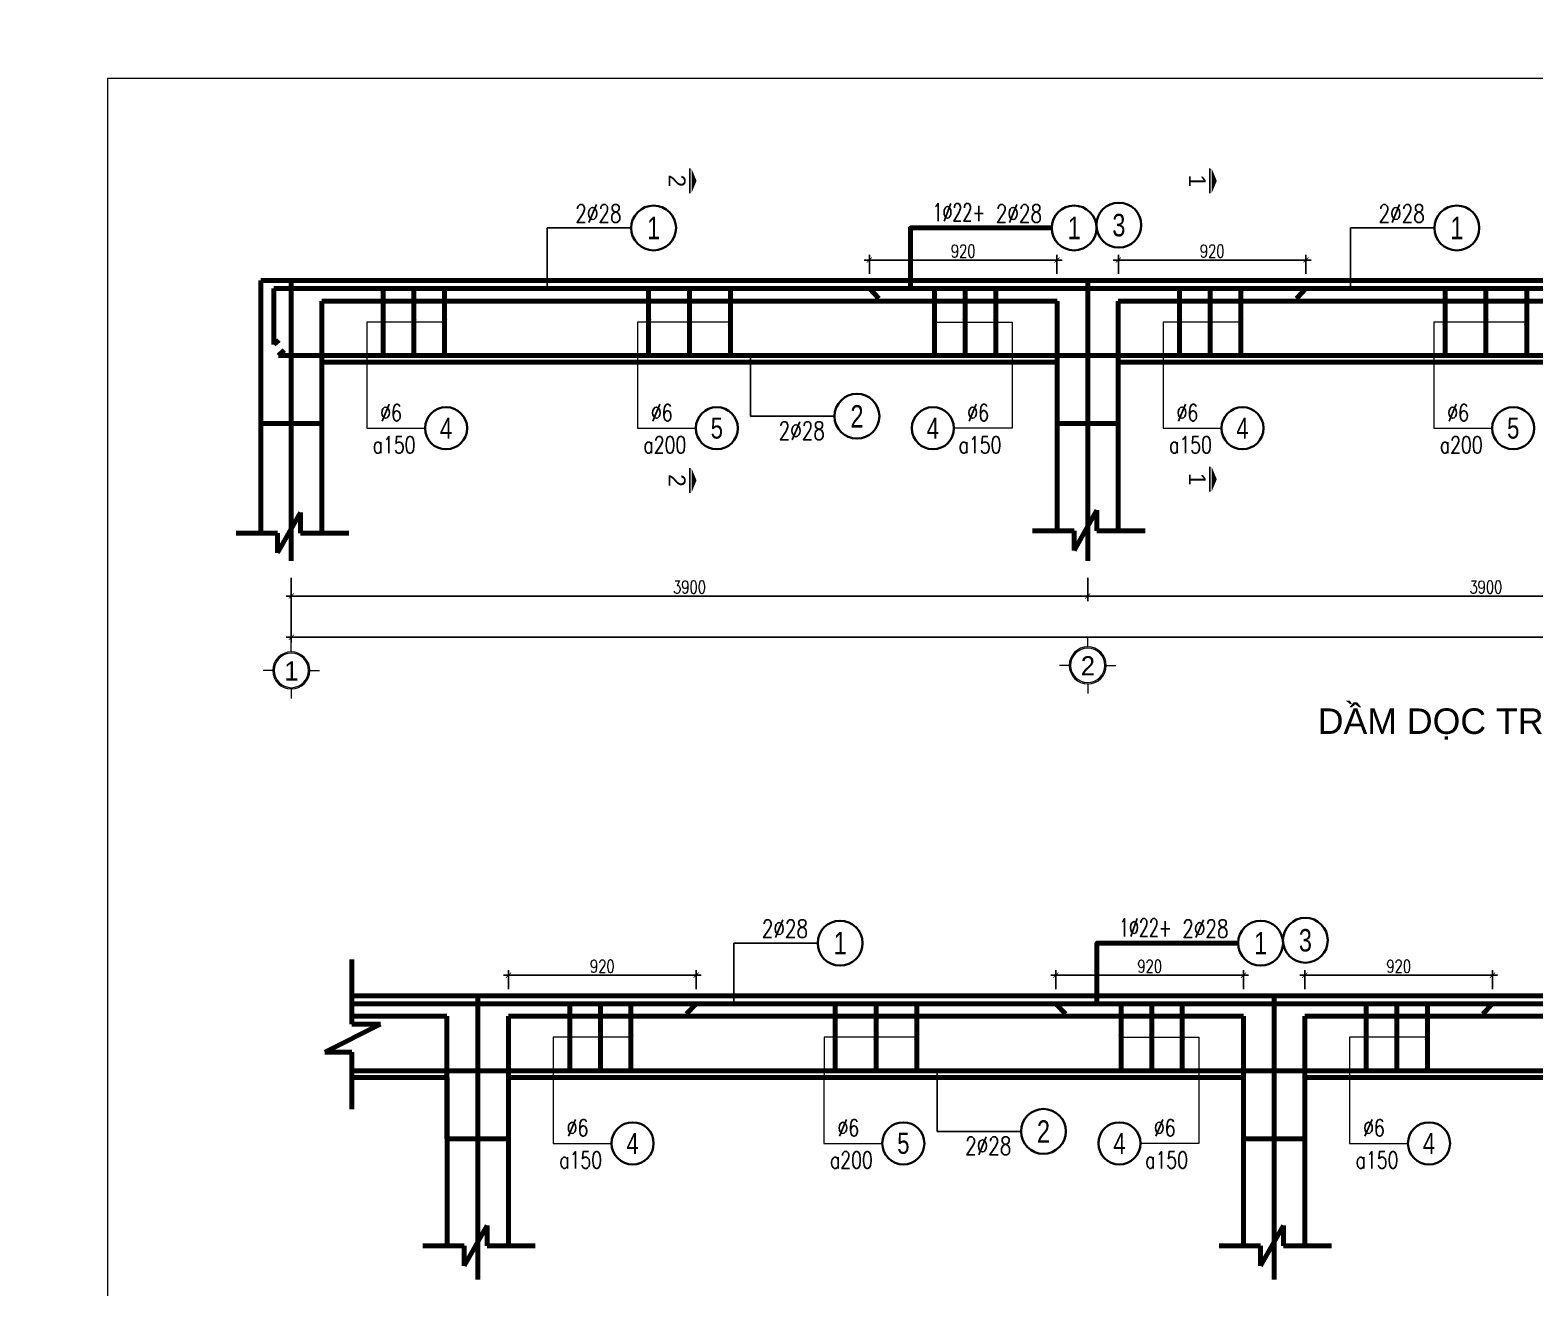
# Model space of a CAD drawing. Header units: millimetres. Extents: x 0 to 8478784, y 0 to 684185.
# Drawn here: x 3911503 to 3940980, y 321642 to 346287 of the extents above; entities that cross this region are included whole.
import ezdxf
from ezdxf.enums import TextEntityAlignment as Align

# ---------------------------------------------------------------- set-up
doc = ezdxf.new("R2010")
doc.units = ezdxf.units.MM
doc.header["$LTSCALE"] = 5000
doc.header["$MEASUREMENT"] = 0
doc.header["$PDMODE"] = 1
doc.header["$PDSIZE"] = -2
doc.linetypes.add('CENTER', pattern=[2, 1.25, -0.25, 0.25, -0.25])
for name, color, linetype, lineweight in [('00-XM.Dim', 8, 'Continuous', 15), ('00-XMT.Axes', 22, 'CENTER', 15), ('00-XMT.Dim', 8, 'Continuous', 15), ('00-XMT.Text', 4, 'Continuous', 20), ('02-XMT.Beams', 94, 'Continuous', 25), ('02-XMT.Beams-Text', 7, 'Continuous', 20), ('02-XMT.Reinforcement', 1, 'Continuous', 40), ('04-XMT.Shear Wall', 27, 'Continuous', 25), ('net thay', 7, 'Continuous', 15), ('THEP', 1, 'Continuous', 35)]:
    doc.layers.add(name, color=color, linetype=linetype, lineweight=lineweight)
doc.styles.add('romans.shx', font='romans.shx', dxfattribs={"width": 0.75, "bigfont": 'vns.shx'})
doc.styles.add('S1', font='VHARIAL.TTF', dxfattribs={"height": 200})
doc.styles.add('T_THEP', font='Romans.shx', dxfattribs={"width": 0.65})
doc.styles.add('VNARIALH', font='VHARIAL.TTF')
doc.styles.add('VnAvantH', font='VHAVAN.TTF')
doc.styles.add('vnsimli 0.7', font='vnsimli.shx', dxfattribs={"width": 0.75})
doc.dimstyles.new('XMT 1-1-100', dxfattribs={"dimscale": 100, "dimtxt": 2.5, "dimasz": 1, "dimexe": 1, "dimexo": 0, "dimgap": 0.5, "dimtad": 1, "dimdec": 0, "dimzin": 0, "dimdsep": 46, "dimtxsty": 'vnsimli 0.7', "dimblk": 'ARCHTICK', "dimcen": 1.5, "dimdle": 1, "dimclrd": 8, "dimclre": 8, "dimclrt": 116, "dimadec": 0, "dimazin": 0, "dimtfac": 1, "dimtdec": 0, "dimtofl": 0, "dimtmove": 0, "dimatfit": 3, "dimfxl": 0.18, "dimtolj": 1, "dimtzin": 0, "dimarcsym": 0})

# ---------------------------------------------------------------- blocks, each defined once
blk = doc.blocks.new('qw')
at = {"layer": '02-XMT.Beams', "lineweight": 100}
for p, q in [((3736446, 776533.5), (3736334, 776335.5)), ((3736446, 776432.5), (3736446, 776533.5)), ((3736251, 776432.5), (3736131, 776432.5)), ((3736131, 776432.5), (3736334, 776432.5)), ((3736334, 776432.5), (3736334, 776335.5)), ((3736682, 776432.5), (3736446, 776432.5)), ((3736551, 776432.5), (3736682, 776432.5))]:
    blk.add_line(p, q, dxfattribs=at)
blk = doc.blocks.new('00-XMT-Note-Cable-Reinforcement')
at = {"color": 8}
blk.add_circle((-2.5, 0), 2.5, dxfattribs=at)
at = {"layer": '00-XMT.Text', "color": 3, "style": 'romans.shx', "width": 0.75}
for tag, p in [('DK', (0.56, 0.85)), ('KC', (0.56, -2.97))]:
    blk.add_attdef(tag, p, '', height=2, dxfattribs=at)
at = {"layer": '00-XMT.Text', "color": 7, "style": 'VNARIALH', "width": 0.75}
blk.add_attdef('SH', text='', height=2.5, dxfattribs=at).set_placement((-2.5, 0), align=Align.MIDDLE)
blk = doc.blocks.new('_ArchTick')
at = {"color": 0, "linetype": 'ByBlock', "const_width": 0.15}
blk.add_lwpolyline([(-0.5, -0.5), (0.5, 0.5)], dxfattribs=at)
blk = doc.blocks.new('dk2')
at = {"color": 8}
blk.add_circle((312, 0), 312, dxfattribs=at)
at = {"layer": '00-XMT.Text', "color": 3, "style": 'romans.shx', "width": 0.75}
for tag, p in [('DK', (-678, 106)), ('KC', (-797, -372))]:
    blk.add_attdef(tag, p, '', height=250, dxfattribs=at)
at = {"layer": '00-XMT.Text', "color": 7, "style": 'VNARIALH', "width": 0.75}
blk.add_attdef('SH', text='', height=312, dxfattribs=at).set_placement((312, 0), align=Align.MIDDLE)
blk = doc.blocks.new('qq')
at = {"layer": '02-XMT.Beams', "lineweight": 100}
for p, q in [((3749618.5, 777669.5), (3749618.5, 777847.5)), ((3749618.5, 777847.5), (3749618.5, 777530)), ((3749618.5, 777530), (3749478, 777530)), ((3749751, 777392.5), (3749478, 777530)), ((3749618.5, 777114.5), (3749618.5, 777392.5)), ((3749618.5, 777392.5), (3749751, 777392.5)), ((3749618.5, 777269.5), (3749618.5, 777114.5))]:
    blk.add_line(p, q, dxfattribs=at)
blk = doc.blocks.new('00-XMT-Axis symbol')
at = {"layer": '00-XMT.Axes', "linetype": 'Continuous'}
for p, q in [((0, 2.9), (0, 4.4)), ((-2.9, 0), (-4.4, 0)), ((2.9, 0), (4.4, 0)), ((0, -2.9), (0, -4.4))]:
    blk.add_line(p, q, dxfattribs=at)
blk.add_circle((0, 0), 2.9, dxfattribs=at)
at = {"layer": '00-XMT.Axes', "color": 7, "linetype": 'Continuous'}
blk.add_circle((0, 0), 2.7, dxfattribs=at)
at = {"layer": '00-XMT.Text', "color": 7, "style": 'VnAvantH'}
blk.add_attdef('00', text='', height=3, dxfattribs=at).set_placement((0.03, -1.47), align=Align.CENTER)
blk = doc.blocks.new('*D377')
at = {"layer": '02-XMT.Beams-Text', "color": 8, "lineweight": -2, "transparency": 16777216}
for p, q in [((3916619.5, 335555), (3916619.5, 335098.5)), ((3932219.5, 335555), (3932219.5, 335098.5)), ((3916519.5, 335198.5), (3932319.5, 335198.5))]:
    blk.add_line(p, q, dxfattribs=at)
at = {"layer": 'Defpoints', "color": 0, "lineweight": 100, "transparency": 16777216}
for p in [(3916619.5, 335555), (3932219.5, 335555), (3932219.5, 335198.5)]:
    blk.add_point(p, dxfattribs=at)
at = {"layer": '02-XMT.Beams-Text', "color": 8, "lineweight": -2, "transparency": 16777216, "xscale": 100, "yscale": 100, "zscale": 100, "rotation": 180}
blk.add_blockref('_ArchTick', (3916619.5, 335198.5), dxfattribs=at)
at = {"layer": '02-XMT.Beams-Text', "color": 8, "lineweight": -2, "transparency": 16777216, "xscale": 100, "yscale": 100, "zscale": 100}
blk.add_blockref('_ArchTick', (3932219.5, 335198.5), dxfattribs=at)
at = {"layer": '02-XMT.Beams-Text', "color": 116, "lineweight": 100, "transparency": 16777216, "insert": (3924419.5, 335373.5), "char_height": 250, "attachment_point": 5, "style": 'vnsimli 0.7'}
blk.add_mtext('\\A1;3900', dxfattribs=at)
blk = doc.blocks.new('*D378')
at = {"layer": '02-XMT.Beams-Text', "color": 8, "lineweight": -2, "transparency": 16777216}
for p, q in [((3932219.5, 335555), (3932219.5, 335098.5)), ((3947819.5, 335555), (3947819.5, 335098.5)), ((3932119.5, 335198.5), (3947919.5, 335198.5))]:
    blk.add_line(p, q, dxfattribs=at)
at = {"layer": 'Defpoints', "color": 0, "lineweight": 100, "transparency": 16777216}
for p in [(3932219.5, 335555), (3947819.5, 335555), (3947819.5, 335198.5)]:
    blk.add_point(p, dxfattribs=at)
at = {"layer": '02-XMT.Beams-Text', "color": 8, "lineweight": -2, "transparency": 16777216, "xscale": 100, "yscale": 100, "zscale": 100, "rotation": 180}
blk.add_blockref('_ArchTick', (3932219.5, 335198.5), dxfattribs=at)
at = {"layer": '02-XMT.Beams-Text', "color": 8, "lineweight": -2, "transparency": 16777216, "xscale": 100, "yscale": 100, "zscale": 100}
blk.add_blockref('_ArchTick', (3947819.5, 335198.5), dxfattribs=at)
at = {"layer": '02-XMT.Beams-Text', "color": 116, "lineweight": 100, "transparency": 16777216, "insert": (3940019.5, 335373.5), "char_height": 250, "attachment_point": 5, "style": 'vnsimli 0.7'}
blk.add_mtext('\\A1;3900', dxfattribs=at)
blk = doc.blocks.new('*D380')
at = {"layer": '02-XMT.Beams-Text', "color": 8, "lineweight": -2, "transparency": 16777216}
for p, q in [((3916619.5, 335555), (3916619.5, 334290.5)), ((3967019.5, 335555), (3967019.5, 334290.5)), ((3916519.5, 334390.5), (3967119.5, 334390.5))]:
    blk.add_line(p, q, dxfattribs=at)
at = {"layer": 'Defpoints', "color": 0, "lineweight": 100, "transparency": 16777216}
for p in [(3916619.5, 335555), (3967019.5, 335555), (3967019.5, 334390.5)]:
    blk.add_point(p, dxfattribs=at)
at = {"layer": '02-XMT.Beams-Text', "color": 8, "lineweight": -2, "transparency": 16777216, "xscale": 100, "yscale": 100, "zscale": 100, "rotation": 180}
blk.add_blockref('_ArchTick', (3916619.5, 334390.5), dxfattribs=at)
at = {"layer": '02-XMT.Beams-Text', "color": 8, "lineweight": -2, "transparency": 16777216, "xscale": 100, "yscale": 100, "zscale": 100}
blk.add_blockref('_ArchTick', (3967019.5, 334390.5), dxfattribs=at)
at = {"layer": '02-XMT.Beams-Text', "color": 116, "lineweight": 100, "transparency": 16777216, "insert": (3941819.5, 334565.5), "char_height": 250, "attachment_point": 5, "style": 'vnsimli 0.7'}
blk.add_mtext('\\A1;12600', dxfattribs=at)
blk = doc.blocks.new('00-XMT-Cut Symbol')
at = {"color": 0, "ltscale": 2}
blk.add_line((2.21, 1.22), (-2.21, 1.22), dxfattribs=at)
blk.add_lwpolyline([(0, 0, 0, 4.29, 0), (0, 0.89, 2.5, 2.5, 0)], format="xyseb", dxfattribs=at)
at = {"layer": '00-XMT.Dim', "style": 'VnAvantH'}
blk.add_attdef('NUMBER', text='', height=3, dxfattribs=at).set_placement((0, 1.87), align=Align.MIDDLE_CENTER)
blk = doc.blocks.new('*D389')
at = {"layer": '02-XMT.Reinforcement', "color": 8, "lineweight": -2, "transparency": 16777216}
for p, q in [((3927843.5, 341782), (3931718, 341782)), ((3927943.5, 341509), (3927943.5, 341882)), ((3931618, 341509), (3931618, 341882))]:
    blk.add_line(p, q, dxfattribs=at)
at = {"layer": 'Defpoints', "color": 0, "lineweight": 100, "transparency": 16777216}
for p in [(3931618, 341782), (3927943.5, 341509), (3931618, 341509)]:
    blk.add_point(p, dxfattribs=at)
at = {"layer": '02-XMT.Reinforcement', "color": 8, "lineweight": -2, "transparency": 16777216, "xscale": 100, "yscale": 100, "zscale": 100, "rotation": 180}
blk.add_blockref('_ArchTick', (3927943.5, 341782), dxfattribs=at)
at = {"layer": '02-XMT.Reinforcement', "color": 8, "lineweight": -2, "transparency": 16777216, "xscale": 100, "yscale": 100, "zscale": 100}
blk.add_blockref('_ArchTick', (3931618, 341782), dxfattribs=at)
at = {"layer": '02-XMT.Reinforcement', "color": 116, "lineweight": 100, "transparency": 16777216, "insert": (3929780.75, 341957), "char_height": 250, "attachment_point": 5, "style": 'vnsimli 0.7'}
blk.add_mtext('\\A1;920', dxfattribs=at)
blk = doc.blocks.new('*D390')
at = {"layer": '02-XMT.Reinforcement', "color": 8, "lineweight": -2, "transparency": 16777216}
for p, q in [((3936595.5, 341782), (3932721, 341782)), ((3932821, 341509), (3932821, 341882)), ((3936495.5, 341509), (3936495.5, 341882))]:
    blk.add_line(p, q, dxfattribs=at)
at = {"layer": 'Defpoints', "color": 0, "lineweight": 100, "transparency": 16777216}
for p in [(3932821, 341782), (3932821, 341509), (3936495.5, 341509)]:
    blk.add_point(p, dxfattribs=at)
at = {"layer": '02-XMT.Reinforcement', "color": 8, "lineweight": -2, "transparency": 16777216, "xscale": 100, "yscale": 100, "zscale": 100, "rotation": 180}
blk.add_blockref('_ArchTick', (3932821, 341782), dxfattribs=at)
at = {"layer": '02-XMT.Reinforcement', "color": 8, "lineweight": -2, "transparency": 16777216, "xscale": 100, "yscale": 100, "zscale": 100}
blk.add_blockref('_ArchTick', (3936495.5, 341782), dxfattribs=at)
at = {"layer": '02-XMT.Reinforcement', "color": 116, "lineweight": 100, "transparency": 16777216, "insert": (3934658.25, 341957), "char_height": 250, "attachment_point": 5, "style": 'vnsimli 0.7'}
blk.add_mtext('\\A1;920', dxfattribs=at)
blk = doc.blocks.new('*D393')
at = {"layer": '02-XMT.Reinforcement', "color": 8, "lineweight": -2, "transparency": 16777216}
for p, q in [((3931597, 327496.5), (3931597, 327869.5)), ((3935271.5, 327496.5), (3935271.5, 327869.5)), ((3931497, 327769.5), (3935371.5, 327769.5))]:
    blk.add_line(p, q, dxfattribs=at)
at = {"layer": 'Defpoints', "color": 0, "lineweight": 100, "transparency": 16777216}
for p in [(3931597, 327496.5), (3935271.5, 327769.5), (3935271.5, 327496.5)]:
    blk.add_point(p, dxfattribs=at)
at = {"layer": '02-XMT.Reinforcement', "color": 8, "lineweight": -2, "transparency": 16777216, "xscale": 100, "yscale": 100, "zscale": 100, "rotation": 180}
blk.add_blockref('_ArchTick', (3931597, 327769.5), dxfattribs=at)
at = {"layer": '02-XMT.Reinforcement', "color": 8, "lineweight": -2, "transparency": 16777216, "xscale": 100, "yscale": 100, "zscale": 100}
blk.add_blockref('_ArchTick', (3935271.5, 327769.5), dxfattribs=at)
at = {"layer": '02-XMT.Reinforcement', "color": 116, "lineweight": 100, "transparency": 16777216, "insert": (3933434.25, 327944.5), "char_height": 250, "attachment_point": 5, "style": 'vnsimli 0.7'}
blk.add_mtext('\\A1;920', dxfattribs=at)
blk = doc.blocks.new('*D394')
at = {"layer": '02-XMT.Reinforcement', "color": 8, "lineweight": -2, "transparency": 16777216}
for p, q in [((3936474.5, 327496.5), (3936474.5, 327869.5)), ((3940149, 327496.5), (3940149, 327869.5)), ((3940249, 327769.5), (3936374.5, 327769.5))]:
    blk.add_line(p, q, dxfattribs=at)
at = {"layer": 'Defpoints', "color": 0, "lineweight": 100, "transparency": 16777216}
for p in [(3936474.5, 327769.5), (3936474.5, 327496.5), (3940149, 327496.5)]:
    blk.add_point(p, dxfattribs=at)
at = {"layer": '02-XMT.Reinforcement', "color": 8, "lineweight": -2, "transparency": 16777216, "xscale": 100, "yscale": 100, "zscale": 100, "rotation": 180}
blk.add_blockref('_ArchTick', (3936474.5, 327769.5), dxfattribs=at)
at = {"layer": '02-XMT.Reinforcement', "color": 8, "lineweight": -2, "transparency": 16777216, "xscale": 100, "yscale": 100, "zscale": 100}
blk.add_blockref('_ArchTick', (3940149, 327769.5), dxfattribs=at)
at = {"layer": '02-XMT.Reinforcement', "color": 116, "lineweight": 100, "transparency": 16777216, "insert": (3938311.75, 327944.5), "char_height": 250, "attachment_point": 5, "style": 'vnsimli 0.7'}
blk.add_mtext('\\A1;920', dxfattribs=at)
blk = doc.blocks.new('*D397')
at = {"layer": '02-XMT.Reinforcement', "color": 8, "lineweight": -2, "transparency": 16777216}
for p, q in [((3920874.5, 327496.5), (3920874.5, 327869.5)), ((3924549, 327496.5), (3924549, 327869.5)), ((3924649, 327769.5), (3920774.5, 327769.5))]:
    blk.add_line(p, q, dxfattribs=at)
at = {"layer": 'Defpoints', "color": 0, "lineweight": 100, "transparency": 16777216}
for p in [(3920874.5, 327769.5), (3920874.5, 327496.5), (3924549, 327496.5)]:
    blk.add_point(p, dxfattribs=at)
at = {"layer": '02-XMT.Reinforcement', "color": 8, "lineweight": -2, "transparency": 16777216, "xscale": 100, "yscale": 100, "zscale": 100, "rotation": 180}
blk.add_blockref('_ArchTick', (3920874.5, 327769.5), dxfattribs=at)
at = {"layer": '02-XMT.Reinforcement', "color": 8, "lineweight": -2, "transparency": 16777216, "xscale": 100, "yscale": 100, "zscale": 100}
blk.add_blockref('_ArchTick', (3924549, 327769.5), dxfattribs=at)
at = {"layer": '02-XMT.Reinforcement', "color": 116, "lineweight": 100, "transparency": 16777216, "insert": (3922711.75, 327944.5), "char_height": 250, "attachment_point": 5, "style": 'vnsimli 0.7'}
blk.add_mtext('\\A1;920', dxfattribs=at)

msp = doc.modelspace()

# ---------------------------------------------------------------- linework, layer by layer
at = {"layer": '00-XMT.Dim', "color": 7, "linetype": 'ByBlock'}
for p, q in [((3918097.5, 340566), (3918096.8, 339101.5)), ((3919619.5, 340566), (3918097.5, 340566)), ((3923401, 340566), (3923400.3, 339101.5)), ((3925219.5, 340566), (3923401, 340566.1)), ((3929219.5, 340566), (3930741.5, 340566)), ((3930741.5, 340566), (3930742.2, 339101.5)), ((3933697.5, 340566), (3933696.8, 339101.5)), ((3935219.5, 340566), (3933697.5, 340566)), ((3939001, 340566), (3939000.3, 339101.5)), ((3940819.5, 340566), (3939001, 340566.1)), ((3921751, 326553.5), (3921750.3, 325089)), ((3923273, 326553.5), (3921751, 326553.5)), ((3927054.5, 326553.5), (3927053.8, 325089)), ((3928873, 326553.5), (3927054.5, 326553.6)), ((3932873, 326553.5), (3934395, 326553.5)), ((3934395, 326553.5), (3934395.7, 325089)), ((3937351, 326553.5), (3937350.3, 325089)), ((3938873, 326553.5), (3937351, 326553.5))]:
    msp.add_line(p, q, dxfattribs=at)
for points in [[(3918096.8, 339101.5), (3918096.8, 338486.5), (3919239, 338486.5)], [(3923400.3, 339101.5), (3923400.3, 338486.5), (3924542.5, 338486.5)], [(3930742.2, 339101.5), (3930742.2, 338486.5), (3929600, 338486.5)], [(3933696.8, 339101.5), (3933696.8, 338486.5), (3934839, 338486.5)], [(3939000.3, 339101.5), (3939000.3, 338486.5), (3940142.5, 338486.5)], [(3921750.3, 325089), (3921750.3, 324474), (3922892.5, 324474)], [(3927053.8, 325089), (3927053.8, 324474), (3928196, 324474)], [(3934395.7, 325089), (3934395.7, 324474), (3933253.5, 324474)], [(3937350.3, 325089), (3937350.3, 324474), (3938492.5, 324474)]]:
    msp.add_lwpolyline(points, dxfattribs=at)
at = {"layer": '02-XMT.Beams', "lineweight": 100}
for p, q in [((3930392.5, 342410), (3931514, 342410)), ((3916619.5, 341379), (3916019.5, 341379)), ((3916019.5, 341379), (3916019.5, 336431)), ((3916619.5, 341379), (3967019.5, 341379)), ((3917219.5, 339779), (3931619.5, 339779)), ((3917219.5, 336431), (3917219.5, 339779)), ((3931619.5, 336477), (3931619.5, 339779)), ((3932819.5, 339779), (3947219.5, 339779)), ((3932819.5, 339779), (3932819.5, 336477)), ((3934046, 328397.5), (3935167.5, 328397.5)), ((3917803, 327366.5), (3920273, 327366.5)), ((3920273, 327366.5), (3920873, 327366.5)), ((3920873, 327366.5), (3952073, 327366.5)), ((3917803, 325766.5), (3919673, 325766.5)), ((3919673, 322464.5), (3919673, 325766.5)), ((3920873, 325766.5), (3935273, 325766.5)), ((3920873, 325766.5), (3920873, 322464.5)), ((3935273, 322464.5), (3935273, 325766.5)), ((3936473, 325766.5), (3950873, 325766.5)), ((3936473, 325766.5), (3936473, 322464.5))]:
    msp.add_line(p, q, dxfattribs=at)
at = {"layer": '02-XMT.Beams', "linetype": 'Continuous', "lineweight": 15}
msp.add_lwpolyline([(3942726.5, 303347), (3913026.5, 303347), (3913026.5, 345347), (3942726.5, 345347), (3972426.5, 345347), (3972426.5, 303347)], close=True, dxfattribs=at)
at = {"layer": '02-XMT.Beams', "lineweight": 100}
for points in [[(3928747.5, 341223), (3928747.5, 342410), (3930392.5, 342410)], [(3932401, 327210.5), (3932401, 328397.5), (3934046, 328397.5)]]:
    msp.add_lwpolyline(points, dxfattribs=at)
at = {"layer": '02-XMT.Beams-Text', "lineweight": 100}
for p, q in [((3916619.5, 341379), (3916619.5, 335888)), ((3932219.5, 341379), (3932219.5, 335888)), ((3920273, 327366.5), (3920273, 321809)), ((3935873, 327366.5), (3935873, 321809))]:
    msp.add_line(p, q, dxfattribs=at)
at = {"layer": '02-XMT.Reinforcement', "lineweight": 100}
for p, q in [((3916279.5, 341223), (3969489.5, 341223)), ((3916279.5, 341223), (3916279.5, 340125)), ((3918419.5, 341223), (3918419.5, 339909)), ((3919019.5, 341223), (3919019.5, 339909)), ((3919619.5, 341223), (3919619.5, 339909)), ((3923619.5, 341223), (3923619.5, 339909)), ((3924419.5, 341223), (3924419.5, 339909)), ((3925219.5, 341223), (3925219.5, 339909)), ((3927943.5, 341223), (3928130.5, 341025)), ((3929219.5, 341223), (3929219.5, 339909)), ((3929819.5, 341223), (3929819.5, 339909)), ((3930419.5, 341223), (3930419.5, 339909)), ((3934019.5, 341223), (3934019.5, 339909)), ((3934619.5, 341223), (3934619.5, 339909)), ((3935219.5, 341223), (3935219.5, 339909)), ((3936495.5, 341223), (3936308.5, 341025)), ((3939219.5, 341223), (3939219.5, 339909)), ((3940019.5, 341223), (3940019.5, 339909)), ((3940819.5, 341223), (3940819.5, 339909)), ((3916279.5, 340125), (3916375.5, 340215)), ((3916371.5, 339909), (3916479.5, 340019)), ((3916371.5, 339909), (3969499.5, 339909)), ((3917803, 327210.5), (3920873, 327210.5)), ((3920873, 327210.5), (3952073, 327210.5)), ((3922073, 327210.5), (3922073, 325896.5)), ((3922673, 327210.5), (3922673, 325896.5)), ((3923273, 327210.5), (3923273, 325896.5)), ((3924549, 327210.5), (3924362, 327012.5)), ((3927273, 327210.5), (3927273, 325896.5)), ((3928073, 327210.5), (3928073, 325896.5)), ((3928873, 327210.5), (3928873, 325896.5)), ((3931597, 327210.5), (3931784, 327012.5)), ((3932873, 327210.5), (3932873, 325896.5)), ((3933473, 327210.5), (3933473, 325896.5)), ((3934073, 327210.5), (3934073, 325896.5)), ((3937673, 327210.5), (3937673, 325896.5)), ((3938273, 327210.5), (3938273, 325896.5)), ((3938873, 327210.5), (3938873, 325896.5)), ((3940149, 327210.5), (3939962, 327012.5)), ((3917803, 325896.5), (3920873, 325896.5)), ((3920873, 325896.5), (3952073, 325896.5))]:
    msp.add_line(p, q, dxfattribs=at)
at = {"layer": '04-XMT.Shear Wall', "lineweight": 100}
for p, q in [((3917219.5, 339779), (3917219.5, 340979)), ((3917219.5, 340979), (3931619.5, 340979)), ((3917219.5, 340979), (3917219.5, 338579)), ((3931619.5, 340979), (3931619.5, 338579)), ((3932819.5, 339779), (3932819.5, 340979)), ((3932819.5, 340979), (3947213.5, 340979)), ((3932819.5, 338579), (3932819.5, 340979)), ((3932819.5, 340979), (3947213.5, 340979)), ((3917219.5, 338579), (3916019.5, 338579)), ((3931619.5, 338579), (3932819.5, 338579)), ((3917803, 326966.5), (3919667, 326966.5)), ((3917803, 326966.5), (3919667, 326966.5)), ((3919667, 326966.5), (3919667, 324566.5)), ((3920873, 325766.5), (3920873, 326966.5)), ((3920873, 326966.5), (3935273, 326966.5)), ((3920873, 326966.5), (3920873, 324566.5)), ((3920873, 325766.5), (3920873, 326966.5)), ((3920873, 324566.5), (3920873, 326966.5)), ((3935273, 326966.5), (3935273, 324566.5)), ((3936473, 325766.5), (3936473, 326966.5)), ((3936473, 326966.5), (3950867, 326966.5)), ((3936473, 324566.5), (3936473, 326966.5)), ((3936473, 326966.5), (3950867, 326966.5)), ((3919667, 324566.5), (3920873, 324566.5)), ((3935273, 324566.5), (3936473, 324566.5))]:
    msp.add_line(p, q, dxfattribs=at)
at = {"layer": 'net thay', "linetype": 'CENTER', "lineweight": 15}
msp.add_circle((3911642, 421190.5), 262994, dxfattribs=at)

# ---------------------------------------------------------------- block references
at = {"color": 1}
ref = msp.add_blockref('00-XMT-Cut Symbol', (3924557.7, 343333.5), dxfattribs=dict(at, xscale=110.0000250004232, yscale=110.0000249999575, zscale=110.000025, rotation=90))
ref.add_attrib('NUMBER', '2', dxfattribs={"layer": '00-XMT.Text', "color": 7, "height": 330, "rotation": 270, "style": 'VnAvantH'}).set_placement((3924176.5, 343333.5), align=Align.MIDDLE_CENTER)
ref = msp.add_blockref('00-XMT-Cut Symbol', (3934748.2, 343333.5), dxfattribs=dict(at, xscale=110.0000250004232, yscale=110.0000249999575, zscale=110.000025, rotation=90))
ref.add_attrib('NUMBER', '1', dxfattribs={"layer": '00-XMT.Text', "color": 7, "height": 330, "rotation": 270, "style": 'VnAvantH'}).set_placement((3934367, 343333.5), align=Align.MIDDLE_CENTER)
ref = msp.add_blockref('00-XMT-Cut Symbol', (3924557.7, 337463.5), dxfattribs=dict(at, xscale=110.0000250004232, yscale=110.0000249999575, zscale=110.000025, rotation=90))
ref.add_attrib('NUMBER', '2', dxfattribs={"layer": '00-XMT.Text', "color": 7, "height": 330, "rotation": 270, "style": 'VnAvantH'}).set_placement((3924176.5, 337463.5), align=Align.MIDDLE_CENTER)
ref = msp.add_blockref('00-XMT-Cut Symbol', (3934748.2, 337487), dxfattribs=dict(at, xscale=110.0000250004232, yscale=110.0000249999575, zscale=110.000025, rotation=90))
ref.add_attrib('NUMBER', '1', dxfattribs={"layer": '00-XMT.Text', "color": 7, "height": 330, "rotation": 270, "style": 'VnAvantH'}).set_placement((3934367, 337487), align=Align.MIDDLE_CENTER)
at = {"layer": '00-XM.Dim', "linetype": 'CENTER', "lineweight": 15}
ref = msp.add_blockref('00-XMT-Axis symbol', (3916619.5, 333740.5), dxfattribs=dict(at, xscale=-125, yscale=125, zscale=125, rotation=180))
ref.add_attrib('00', '1', dxfattribs={"layer": '00-XMT.Text', "color": 7, "height": 375, "style": 'VnAvantH'}).set_placement((3916622.7, 333543.3), align=Align.CENTER)
ref = msp.add_blockref('00-XMT-Axis symbol', (3932220.5, 333840.5), dxfattribs=dict(at, xscale=-125, yscale=125, zscale=125, rotation=180))
ref.add_attrib('00', '2', dxfattribs={"layer": '00-XMT.Text', "color": 7, "height": 375, "style": 'VnAvantH'}).set_placement((3932223.7, 333643.3), align=Align.CENTER)
at = {"layer": '00-XMT.Dim', "color": 7, "linetype": 'ByBlock', "yscale": 100, "zscale": 100}
for p, xscale, rotation in [((3918419.5, 340566), -100, 270), ((3919019.5, 340566), -100, 270), ((3919619.5, 340566), -100, 270), ((3923619.5, 340566), -100, 270), ((3924419.5, 340566), -100, 270), ((3925219.5, 340566), -100, 270), ((3929219.5, 340566), 100, 90), ((3929819.5, 340566), 100, 90), ((3930419.5, 340566), 100, 90), ((3934019.5, 340566), -100, 270), ((3934619.5, 340566), -100, 270), ((3935219.5, 340566), -100, 270), ((3939219.5, 340566), -100, 270), ((3940019.5, 340566), -100, 270), ((3940819.5, 340566), -100, 270), ((3922073, 326553.5), -100, 270), ((3922673, 326553.5), -100, 270), ((3923273, 326553.5), -100, 270), ((3927273, 326553.5), -100, 270), ((3928073, 326553.5), -100, 270), ((3928873, 326553.5), -100, 270), ((3932873, 326553.5), 100, 90), ((3933473, 326553.5), 100, 90), ((3934073, 326553.5), 100, 90), ((3937673, 326553.5), -100, 270), ((3938273, 326553.5), -100, 270), ((3938873, 326553.5), -100, 270)]:
    msp.add_blockref('_ArchTick', p, dxfattribs=dict(at, xscale=xscale, rotation=rotation))
at = {"layer": '02-XMT.Beams', "lineweight": 100, "xscale": 50, "yscale": 50, "zscale": 50, "rotation": 270}
for p in [(3928747.5, 341223), (3932401, 327210.5)]:
    msp.add_blockref('_ArchTick', p, dxfattribs=at)
at = {"layer": '02-XMT.Beams', "lineweight": 100, "yscale": 4, "zscale": 4}
for name, p, xscale in [('qw', (-11028984.5, -2769299), 4), ('qw', (-11013384.5, -2769253), 4), ('qq', (18916277, -2783311.5), -4), ('qw', (-11025331, -2783265.5), 4), ('qw', (-11009731, -2783265.5), 4)]:
    msp.add_blockref(name, p, dxfattribs=dict(at, xscale=xscale))
at = {"layer": 'THEP'}
ref = msp.add_blockref('dk2', (3923277, 342410), dxfattribs=dict(at, xscale=1.407996000256389, yscale=1.407996000023559, zscale=1.407996))
ref.add_attrib('SH', '1', dxfattribs={"layer": '00-XMT.Text', "color": 7, "height": 440, "style": 'VNARIALH', "width": 0.75}).set_placement((3923717, 342410), align=Align.MIDDLE)
ref.add_attrib('DK', '2%%c28', (3922182.6, 342518), dxfattribs={"layer": '00-XMT.Text', "color": 3, "height": 352, "style": 'romans.shx', "width": 0.75})
ref = msp.add_blockref('dk2', (3931514, 342410), dxfattribs=dict(at, xscale=1.407996000256389, yscale=1.407996000023559, zscale=1.407996))
ref.add_attrib('SH', '1', dxfattribs={"layer": '00-XMT.Text', "color": 7, "height": 440, "style": 'VNARIALH', "width": 0.75}).set_placement((3931954, 342410), align=Align.MIDDLE)
ref.add_attrib('DK', '2%%c28', (3930419.6, 342518), dxfattribs={"layer": '00-XMT.Text', "color": 3, "height": 352, "style": 'romans.shx', "width": 0.75})
ref = msp.add_blockref('dk2', (3932390.4, 342466.3), dxfattribs=dict(at, xscale=1.407996000256389, yscale=1.407996000023559, zscale=1.407996))
ref.add_attrib('SH', '3', dxfattribs={"layer": '00-XMT.Text', "color": 7, "height": 440, "style": 'VNARIALH', "width": 0.75}).set_placement((3932830.4, 342466.3), align=Align.MIDDLE)
ref = msp.add_blockref('dk2', (3939011.5, 342410), dxfattribs=dict(at, xscale=1.407996000256389, yscale=1.407996000023559, zscale=1.407996))
ref.add_attrib('SH', '1', dxfattribs={"layer": '00-XMT.Text', "color": 7, "height": 440, "style": 'VNARIALH', "width": 0.75}).set_placement((3939451.5, 342410), align=Align.MIDDLE)
ref.add_attrib('DK', '2%%c28', (3937917.1, 342518), dxfattribs={"layer": '00-XMT.Text', "color": 3, "height": 352, "style": 'romans.shx', "width": 0.75})
ref = msp.add_blockref('dk2', (3927260, 338722), dxfattribs=dict(at, xscale=-1.407996000256389, yscale=1.407996000023559, zscale=1.407996, rotation=180))
ref.add_attrib('SH', '2', dxfattribs={"layer": '00-XMT.Text', "color": 7, "height": 440, "style": 'VNARIALH', "width": 0.75}).set_placement((3927700, 338722), align=Align.MIDDLE)
ref.add_attrib('DK', '2%%c28', (3926165.6, 338262), dxfattribs={"layer": '00-XMT.Text', "color": 3, "height": 352, "style": 'romans.shx', "width": 0.75})
ref = msp.add_blockref('00-XMT-Note-Cable-Reinforcement', (3919239, 338486.5), dxfattribs=dict(at, xscale=-164.999531250447, yscale=164.9995312500978, zscale=164.99953125))
ref.add_attrib('KC', 'a150', (3918214.8, 337996), dxfattribs={"layer": '00-XMT.Text', "color": 3, "height": 330, "style": 'romans.shx', "width": 0.75})
ref.add_attrib('DK', ' %%c6', (3918191.3, 338626), dxfattribs={"layer": '00-XMT.Text', "color": 3, "height": 330, "style": 'romans.shx', "width": 0.75})
ref.add_attrib('SH', '4', dxfattribs={"layer": '00-XMT.Text', "color": 7, "height": 412.5, "style": 'VNARIALH', "width": 0.75}).set_placement((3919651.5, 338486.5), align=Align.MIDDLE)
ref = msp.add_blockref('00-XMT-Note-Cable-Reinforcement', (3924542.5, 338486.5), dxfattribs=dict(at, xscale=-164.999531250447, yscale=164.9995312500978, zscale=164.99953125))
ref.add_attrib('KC', 'a200', (3923518.3, 337996), dxfattribs={"layer": '00-XMT.Text', "color": 3, "height": 330, "style": 'romans.shx', "width": 0.75})
ref.add_attrib('DK', ' %%c6', (3923494.8, 338626), dxfattribs={"layer": '00-XMT.Text', "color": 3, "height": 330, "style": 'romans.shx', "width": 0.75})
ref.add_attrib('SH', '5', dxfattribs={"layer": '00-XMT.Text', "color": 7, "height": 412.5, "style": 'VNARIALH', "width": 0.75}).set_placement((3924955, 338486.5), align=Align.MIDDLE)
at = {"layer": 'THEP', "xscale": 164.999531250447, "yscale": 164.9995312500978, "zscale": 164.99953125}
for p in [(3929600, 338486.5), (3933253.5, 324474)]:
    msp.add_blockref('00-XMT-Note-Cable-Reinforcement', p, dxfattribs=at).add_auto_attribs({'KC': 'a150', 'DK': ' %%c6', 'SH': '4'})
at = {"layer": 'THEP'}
ref = msp.add_blockref('00-XMT-Note-Cable-Reinforcement', (3934839, 338486.5), dxfattribs=dict(at, xscale=-164.999531250447, yscale=164.9995312500978, zscale=164.99953125))
ref.add_attrib('KC', 'a150', (3933814.8, 337996), dxfattribs={"layer": '00-XMT.Text', "color": 3, "height": 330, "style": 'romans.shx', "width": 0.75})
ref.add_attrib('DK', ' %%c6', (3933791.3, 338626), dxfattribs={"layer": '00-XMT.Text', "color": 3, "height": 330, "style": 'romans.shx', "width": 0.75})
ref.add_attrib('SH', '4', dxfattribs={"layer": '00-XMT.Text', "color": 7, "height": 412.5, "style": 'VNARIALH', "width": 0.75}).set_placement((3935251.5, 338486.5), align=Align.MIDDLE)
ref = msp.add_blockref('00-XMT-Note-Cable-Reinforcement', (3940142.5, 338486.5), dxfattribs=dict(at, xscale=-164.999531250447, yscale=164.9995312500978, zscale=164.99953125))
ref.add_attrib('KC', 'a200', (3939118.3, 337996), dxfattribs={"layer": '00-XMT.Text', "color": 3, "height": 330, "style": 'romans.shx', "width": 0.75})
ref.add_attrib('DK', ' %%c6', (3939094.8, 338626), dxfattribs={"layer": '00-XMT.Text', "color": 3, "height": 330, "style": 'romans.shx', "width": 0.75})
ref.add_attrib('SH', '5', dxfattribs={"layer": '00-XMT.Text', "color": 7, "height": 412.5, "style": 'VNARIALH', "width": 0.75}).set_placement((3940555, 338486.5), align=Align.MIDDLE)
ref = msp.add_blockref('dk2', (3926930.5, 328397.5), dxfattribs=dict(at, xscale=1.407996000256389, yscale=1.407996000023559, zscale=1.407996))
ref.add_attrib('SH', '1', dxfattribs={"layer": '00-XMT.Text', "color": 7, "height": 440, "style": 'VNARIALH', "width": 0.75}).set_placement((3927370.5, 328397.5), align=Align.MIDDLE)
ref.add_attrib('DK', '2%%c28', (3925836.1, 328505.5), dxfattribs={"layer": '00-XMT.Text', "color": 3, "height": 352, "style": 'romans.shx', "width": 0.75})
ref = msp.add_blockref('dk2', (3935167.5, 328397.5), dxfattribs=dict(at, xscale=1.407996000256389, yscale=1.407996000023559, zscale=1.407996))
ref.add_attrib('SH', '1', dxfattribs={"layer": '00-XMT.Text', "color": 7, "height": 440, "style": 'VNARIALH', "width": 0.75}).set_placement((3935607.5, 328397.5), align=Align.MIDDLE)
ref.add_attrib('DK', '2%%c28', (3934073.1, 328505.5), dxfattribs={"layer": '00-XMT.Text', "color": 3, "height": 352, "style": 'romans.shx', "width": 0.75})
ref = msp.add_blockref('dk2', (3936043.9, 328453.8), dxfattribs=dict(at, xscale=1.407996000256389, yscale=1.407996000023559, zscale=1.407996))
ref.add_attrib('SH', '3', dxfattribs={"layer": '00-XMT.Text', "color": 7, "height": 440, "style": 'VNARIALH', "width": 0.75}).set_placement((3936483.9, 328453.8), align=Align.MIDDLE)
ref = msp.add_blockref('dk2', (3930913.5, 324709.5), dxfattribs=dict(at, xscale=-1.407996000256389, yscale=1.407996000023559, zscale=1.407996, rotation=180))
ref.add_attrib('SH', '2', dxfattribs={"layer": '00-XMT.Text', "color": 7, "height": 440, "style": 'VNARIALH', "width": 0.75}).set_placement((3931353.5, 324709.5), align=Align.MIDDLE)
ref.add_attrib('DK', '2%%c28', (3929819.1, 324249.5), dxfattribs={"layer": '00-XMT.Text', "color": 3, "height": 352, "style": 'romans.shx', "width": 0.75})
ref = msp.add_blockref('00-XMT-Note-Cable-Reinforcement', (3922892.5, 324474), dxfattribs=dict(at, xscale=-164.999531250447, yscale=164.9995312500978, zscale=164.99953125))
ref.add_attrib('KC', 'a150', (3921868.3, 323983.5), dxfattribs={"layer": '00-XMT.Text', "color": 3, "height": 330, "style": 'romans.shx', "width": 0.75})
ref.add_attrib('DK', ' %%c6', (3921844.8, 324613.5), dxfattribs={"layer": '00-XMT.Text', "color": 3, "height": 330, "style": 'romans.shx', "width": 0.75})
ref.add_attrib('SH', '4', dxfattribs={"layer": '00-XMT.Text', "color": 7, "height": 412.5, "style": 'VNARIALH', "width": 0.75}).set_placement((3923305, 324474), align=Align.MIDDLE)
ref = msp.add_blockref('00-XMT-Note-Cable-Reinforcement', (3928196, 324474), dxfattribs=dict(at, xscale=-164.999531250447, yscale=164.9995312500978, zscale=164.99953125))
ref.add_attrib('KC', 'a200', (3927171.8, 323983.5), dxfattribs={"layer": '00-XMT.Text', "color": 3, "height": 330, "style": 'romans.shx', "width": 0.75})
ref.add_attrib('DK', ' %%c6', (3927148.3, 324613.5), dxfattribs={"layer": '00-XMT.Text', "color": 3, "height": 330, "style": 'romans.shx', "width": 0.75})
ref.add_attrib('SH', '5', dxfattribs={"layer": '00-XMT.Text', "color": 7, "height": 412.5, "style": 'VNARIALH', "width": 0.75}).set_placement((3928608.5, 324474), align=Align.MIDDLE)
ref = msp.add_blockref('00-XMT-Note-Cable-Reinforcement', (3938492.5, 324474), dxfattribs=dict(at, xscale=-164.999531250447, yscale=164.9995312500978, zscale=164.99953125))
ref.add_attrib('KC', 'a150', (3937468.3, 323983.5), dxfattribs={"layer": '00-XMT.Text', "color": 3, "height": 330, "style": 'romans.shx', "width": 0.75})
ref.add_attrib('DK', ' %%c6', (3937444.8, 324613.5), dxfattribs={"layer": '00-XMT.Text', "color": 3, "height": 330, "style": 'romans.shx', "width": 0.75})
ref.add_attrib('SH', '4', dxfattribs={"layer": '00-XMT.Text', "color": 7, "height": 412.5, "style": 'VNARIALH', "width": 0.75}).set_placement((3938905, 324474), align=Align.MIDDLE)

# ---------------------------------------------------------------- texts
at = {"layer": '02-XMT.Beams', "lineweight": 100, "style": 'T_THEP', "width": 0.65}
for p in [(3929181.8, 342541.7), (3932835.3, 328529.2)]:
    msp.add_text('1%%C22+', height=349.31, dxfattribs=at).set_placement(p)
at = {"layer": '02-XMT.Beams', "lineweight": 100, "insert": (3936726, 332997), "char_height": 500, "width": 11285, "attachment_point": 1, "style": 'S1'}
msp.add_mtext('dÇm däc trôc b (tØ lÖ 1/25)', dxfattribs=at)

# ---------------------------------------------------------------- dimensions: what is measured, and where the dimension line sits
at = {"layer": '02-XMT.Beams-Text', "lineweight": 100}
for base, p1, p2, text, picture, middle in [((3932219.5, 335198.5), (3916619.5, 335555), (3932219.5, 335555), '3900', '*D377', (3924419.5, 335373.5)), ((3967019.5, 334390.5), (3916619.5, 335555), (3967019.5, 335555), '12600', '*D380', (3941819.5, 334565.5)), ((3947819.5, 335198.5), (3932219.5, 335555), (3947819.5, 335555), '3900', '*D378', (3940019.5, 335373.5))]:
    dim = msp.add_linear_dim(base=base, p1=p1, p2=p2, text=text, dimstyle='XMT 1-1-100', dxfattribs=at)
    dim.commit()
    dim.dimension.update_dxf_attribs({"geometry": picture, "text_midpoint": middle})
at = {"layer": '02-XMT.Reinforcement', "lineweight": 100}
for base, p1, p2, picture, middle in [((3931618, 341782), (3927943.5, 341509), (3931618, 341509), '*D389', (3929780.8, 341957)), ((3935271.5, 327769.5), (3931597, 327496.5), (3935271.5, 327496.5), '*D393', (3933434.2, 327944.5))]:
    dim = msp.add_linear_dim(base=base, p1=p1, p2=p2, text='920', dimstyle='XMT 1-1-100', dxfattribs=at)
    dim.commit()
    dim.dimension.update_dxf_attribs({"geometry": picture, "text_midpoint": middle})
for base, p1, p2, picture, middle in [((3932821, 341782), (3936495.5, 341509), (3932821, 341509), '*D390', (3934658.2, 341957)), ((3920874.5, 327769.5), (3924549, 327496.5), (3920874.5, 327496.5), '*D397', (3922711.8, 327944.5)), ((3936474.5, 327769.5), (3940149, 327496.5), (3936474.5, 327496.5), '*D394', (3938311.8, 327944.5))]:
    dim = msp.add_linear_dim(base=base, p1=p1, p2=p2, angle=180, text='920', dimstyle='XMT 1-1-100', dxfattribs=at)
    dim.commit()
    dim.dimension.update_dxf_attribs({"geometry": picture, "text_midpoint": middle})

# ---------------------------------------------------------------- leaders
at = {"layer": '02-XMT.Beams', "lineweight": 100}
for points in [[(3921632, 341223), (3921632, 342410), (3923277, 342410)], [(3937366.5, 341223), (3937366.5, 342410), (3939011.5, 342410)], [(3925615, 339909), (3925615, 338722), (3927260, 338722)], [(3925285.5, 327210.5), (3925285.5, 328397.5), (3926930.5, 328397.5)], [(3929268.5, 325896.5), (3929268.5, 324709.5), (3930913.5, 324709.5)]]:
    msp.add_leader(points, dimstyle='XMT 1-1-100', override={"dimasz": 0.5, "dimgap": 0.5, "dimtad": 0, "dimldrblk": 'ArchTick'}, dxfattribs=at)

doc.saveas('drawing.dxf')
